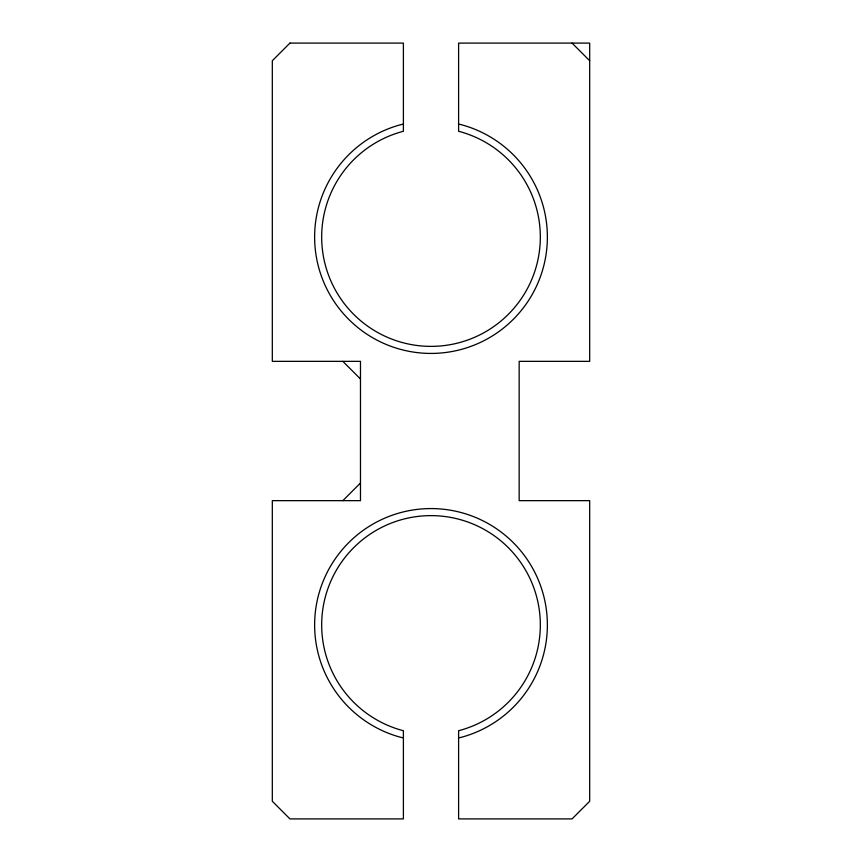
<?xml version="1.0" encoding="UTF-8"?>
<svg xmlns="http://www.w3.org/2000/svg" width="862" height="862" viewBox="0 0 862 862"><rect width="100%" height="100%" fill="white"/><g stroke="black" fill="none" stroke-linecap="round" stroke-linejoin="round"><path stroke-width="1.29" d="M342.839 500.65L360.478 483.011M403.394 124.15L400.884 124.645A116.37 116.37 0 0 0 335.674 303.801A116.37 116.37 0 0 0 526.326 303.801A116.37 116.37 0 0 0 461.116 124.645L458.606 124.15M458.606 737.85L461.116 737.355A116.37 116.37 0 0 0 526.326 558.199A116.37 116.37 0 0 0 335.674 558.199A116.37 116.37 0 0 0 400.884 737.355L403.394 737.85M572.056 43.1L589.683 60.728M342.839 361.35L360.478 378.989M289.944 43.1L272.317 60.728L272.317 361.35L360.478 361.35L360.478 500.65L272.317 500.65L272.317 801.272L289.944 818.9L403.394 818.9L403.394 730.674L402.705 730.545A109.312 109.312 0 0 1 341.449 562.25A109.312 109.312 0 0 1 520.551 562.25A109.312 109.312 0 0 1 459.295 730.545L458.606 730.674L458.606 818.9L572.056 818.9L589.683 801.272L589.683 500.65L519.161 500.65L519.161 361.35L589.683 361.35L589.683 43.1L458.606 43.1L458.606 131.326L459.295 131.455A109.312 109.312 0 0 1 520.551 299.75A109.312 109.312 0 0 1 341.449 299.75A109.312 109.312 0 0 1 402.705 131.455L403.394 131.326L403.394 43.1L289.944 43.1"/></g></svg>
